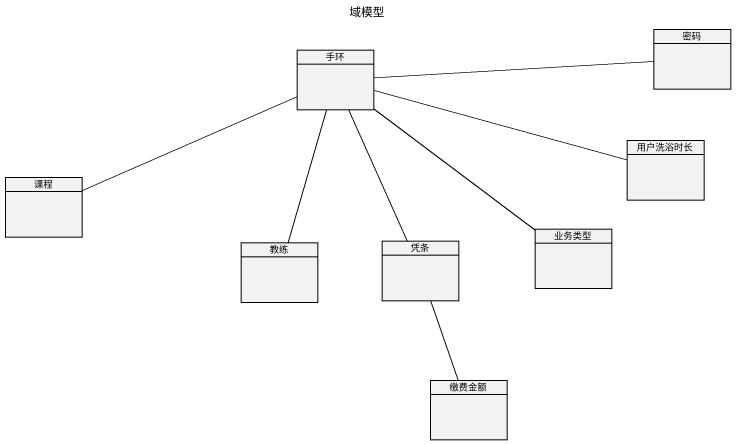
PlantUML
@startuml
title 域模型
hide circle
hide empty members
class 手环
class 密码
class 用户洗浴时长
class 课程
class 教练
class 凭条
class 业务类型
class 缴费金额
手环 -right- 密码
手环 -right- 用户洗浴时长
手环 -- 凭条
手环 -- 业务类型
课程 -right- 手环
教练 -up- 手环
凭条 -- 缴费金额
@enduml
